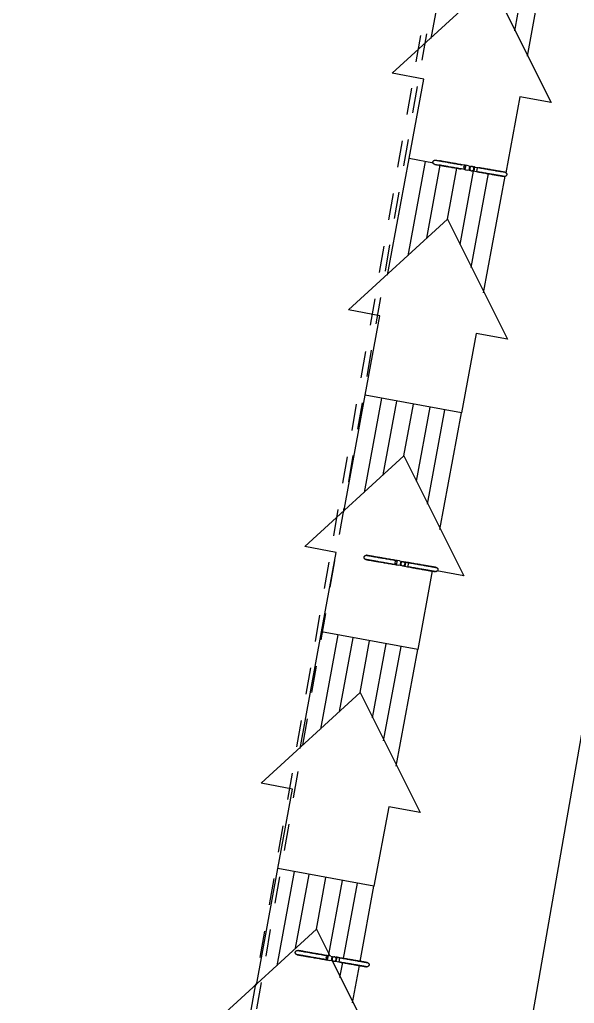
# Model space of a CAD drawing. Header units: metres. Extents: x 2 to 65, y 3 to 557.
# Drawn here: x 48.27 to 50.344, y 532.694 to 536.372 of the extents above; entities that cross this region are included whole.
import ezdxf

# ---------------------------------------------------------------- set-up
doc = ezdxf.new("R2010")
doc.units = ezdxf.units.M
doc.linetypes.add('JacobsDash', pattern=[0.0045, 0.003, -0.0015])
doc.layers.get('Defpoints').update_dxf_attribs({"color": 41})
for name, color, linetype, lineweight in [('A-ANNO-DIMS', 7, 'Continuous', 9), ('A-GENM', 7, 'Continuous', 35), ('S-BEAM', 7, 'Continuous', 50), ('S-BEAM-HDLN', 7, 'JacobsDash', 18)]:
    doc.layers.add(name, color=color, linetype=linetype, lineweight=lineweight)
doc.styles.add('Arial Narrow_5', font='ARIALN.TTF', dxfattribs={"height": 0.25})
doc.dimstyles.new('Dimension_Standard_O__mm__2', dxfattribs={"dimscale": 0.3048, "dimtxt": 0.255858, "dimasz": 0.82021, "dimexe": 0.787402, "dimexo": 0.492126, "dimgap": 0.492126, "dimtad": 1, "dimdec": 0, "dimlfac": 1000, "dimzin": 0, "dimdsep": 46, "dimtxsty": 'Arial Narrow_5', "dimsah": 1, "dimcen": 0.09, "dimaunit": 1, "dimadec": 4, "dimazin": 0, "dimtfac": 1, "dimtdec": 4, "dimtix": 1, "dimtmove": 2, "dimatfit": 3, "dimfxl": 1, "dimtvp": 1, "dimtfill": 1, "dimtolj": 1, "dimtzin": 0, "dimlwd": 18, "dimlwe": 18, "dimarcsym": 2})

# ---------------------------------------------------------------- blocks, each defined once
blk = doc.blocks.new('T2DPAA-T2D-C3S-SD-M2D-100010_250_dwg-40816791-DRG-2873251 - SERVICE SUPPORT GENERAL ARRANGEMENT PLAN')
at = {"color": 252, "lineweight": 18, "true_color": 0x888888}
for p, q in [((69.962, -621.1131), (70.4036, -621.079)), ((69.0646, -621.1824), (69.5063, -621.1483)), ((69.1536, -621.239), (69.5111, -621.2114)), ((68.1673, -621.2518), (68.6089, -621.2177)), ((67.27, -621.3211), (67.7116, -621.287)), ((68.2563, -621.3084), (68.6138, -621.2807)), ((69.2351, -621.2892), (69.5119, -621.2678)), ((66.3727, -621.3904), (66.8143, -621.3563)), ((67.359, -621.3777), (67.7165, -621.3501)), ((68.3378, -621.3585), (68.6181, -621.3368)), ((69.2448, -621.4153), (69.5223, -621.3939)), ((70.0694, -621.408), (70.4269, -621.3804)), ((66.4617, -621.447), (66.8192, -621.4194)), ((67.4404, -621.4278), (67.7208, -621.4062)), ((68.3475, -621.4847), (68.6279, -621.463)), ((69.1721, -621.4774), (69.5282, -621.4499)), ((69.9901, -621.4776), (70.4317, -621.4435)), ((66.5431, -621.4972), (66.8235, -621.4755)), ((67.4502, -621.554), (67.7306, -621.5323)), ((68.2747, -621.5467), (68.6322, -621.5191)), ((69.0928, -621.547), (69.5344, -621.5128)), ((66.6321, -621.5537), (66.5484, -621.6276)), ((68.1955, -621.6163), (68.6371, -621.5822)), ((66.5528, -621.6233), (66.8332, -621.6017)), ((67.3774, -621.616), (67.7349, -621.5884)), ((67.2982, -621.6856), (67.7398, -621.6515)), ((66.4801, -621.6854), (66.5368, -621.681)), ((66.5522, -621.6798), (66.8376, -621.6577)), ((66.5578, -621.7428), (66.8424, -621.7208)), ((66.4008, -621.755), (66.5422, -621.744))]:
    blk.add_line(p, q, dxfattribs=at)
at = {"color": 252, "lineweight": 18, "true_color": 0x888888, "flags": 128}
for points in [[(69.5135, -621.2415), (69.5063, -621.1483), (69.8078, -621.125), (69.7985, -621.0059), (70.2214, -621.2764), (70.4177, -621.2612)], [(69.3241, -621.3457), (68.9478, -621.678), (68.9386, -621.5589), (68.6372, -621.5822), (68.609, -621.2177), (68.9104, -621.1944), (68.9012, -621.0752), (69.3241, -621.3457), (69.5175, -621.3308)], [(68.0381, -621.6284), (67.7398, -621.6515), (67.7117, -621.287), (68.0131, -621.2637), (68.0039, -621.1445), (68.4267, -621.4151), (68.623, -621.3999)], [(67.5294, -621.4844), (67.1532, -621.8167), (67.1439, -621.6975), (66.8425, -621.7208), (66.8144, -621.3563), (67.1158, -621.333), (67.1066, -621.2139), (67.5294, -621.4844), (67.7257, -621.4692)], [(66.5329, -621.6413), (66.2558, -621.886), (66.2466, -621.7669), (65.9452, -621.7902), (65.917, -621.4257), (66.2185, -621.4024), (66.2092, -621.2832), (66.6321, -621.5537), (66.8284, -621.5386)], [(70.2214, -621.2764), (69.8451, -621.6087), (69.8359, -621.4895), (69.5479, -621.5118)], [(68.4267, -621.4151), (68.0505, -621.7474), (68.0426, -621.6456)]]:
    blk.add_lwpolyline(points, dxfattribs=at)
blk = doc.blocks.new('T2DPAA-T2D-PWC-SD-M2D-100001_ProposedDrainage_rvt-1-DRG-2873251 - SERVICE SUPPORT GENERAL ARRANGEMENT PLAN')
at = {"color": 252, "lineweight": 18, "true_color": 0x888888, "rotation": 75.11694444444437}
blk.add_blockref('T2DPAA-T2D-C3S-SD-M2D-100010_250_dwg-40816791-DRG-2873251 - SERVICE SUPPORT GENERAL ARRANGEMENT PLAN', (-1731.0833, 628.2185), dxfattribs=at)
blk = doc.blocks.new('11_GEN_BR08_Hanger for drainage_Support - 11_GEN_drainage support-9311406-DRG-2873251 - SERVICE SUPPORT GENERAL ARRANGEMENT PLAN')
at = {"layer": 'A-GENM', "lineweight": 9}
for p, q in [((-0.0243, 0.0079), (-0.0243, -0.0083)), ((-0.0147, 0.0079), (-0.0243, 0.0079)), ((-0.0147, 0.0079), (-0.0009, 0.0079)), ((-0.0086, -0.0074), (-0.0086, 0.0069)), ((-0.0086, 0.0069), (-0.004, 0.0069)), ((0.0009, 0.0079), (0.0194, 0.0079)), ((0.004, 0.0069), (0.0087, 0.0069)), ((0.0087, 0.0069), (0.0087, -0.0074)), ((0.0194, 0.0079), (0.0194, -0.0083)), ((-0.0243, -0.0083), (-0.0147, -0.0083)), ((0.0194, -0.0083), (-0.0147, -0.0083)), ((-0.003, -0.0074), (-0.0086, -0.0074)), ((-0.0025, -0.0074), (-0.0027, -0.0074)), ((0.0027, -0.0074), (0.0025, -0.0074)), ((0.0087, -0.0074), (0.003, -0.0074))]:
    blk.add_line(p, q, dxfattribs=at)
at = {"layer": 'A-GENM', "lineweight": 9, "flags": 128}
for points in [[(-0.1472, -0.0048), (-0.1472, -0.0044), (-0.1472, -0.0041), (-0.1472, -0.0038), (-0.1471, -0.0035), (-0.1471, -0.0032), (-0.147, -0.0028), (-0.1469, -0.0025), (-0.1469, -0.0022), (-0.1468, -0.0019), (-0.1467, -0.0016), (-0.1465, -0.0013), (-0.1464, -0.001), (-0.1463, -0.0007), (-0.1461, -0.0005), (-0.1459, -0.0002), (-0.1458, 0.0001), (-0.1456, 0.0003), (-0.1454, 0.0006), (-0.1452, 0.0008), (-0.1449, 0.0011), (-0.1447, 0.0013), (-0.1445, 0.0015), (-0.1442, 0.0017), (-0.144, 0.0019), (-0.1437, 0.0021), (-0.1435, 0.0023), (-0.1432, 0.0024), (-0.1429, 0.0026), (-0.1426, 0.0027), (-0.1423, 0.0029), (-0.142, 0.003), (-0.1417, 0.0031), (-0.1414, 0.0032), (-0.1411, 0.0033), (-0.1408, 0.0033), (-0.1405, 0.0034), (-0.1402, 0.0034), (-0.1399, 0.0035), (-0.1395, 0.0035), (-0.1394, 0.0035)], [(-0.1394, 0.0035), (-0.1393, 0.0035), (-0.139, 0.0035), (-0.1385, 0.0035), (-0.1378, 0.0036), (-0.1368, 0.0036), (-0.1357, 0.0036), (-0.1343, 0.0037), (-0.1328, 0.0037), (-0.131, 0.0038), (-0.129, 0.0038), (-0.1269, 0.0039), (-0.1246, 0.004), (-0.122, 0.0041), (-0.1193, 0.0041), (-0.1164, 0.0042), (-0.1134, 0.0043), (-0.1101, 0.0044), (-0.1067, 0.0046), (-0.1032, 0.0047), (-0.0995, 0.0048), (-0.0956, 0.0049), (-0.0916, 0.005), (-0.0875, 0.0052), (-0.0832, 0.0053), (-0.0789, 0.0055), (-0.0744, 0.0056), (-0.0698, 0.0057), (-0.0651, 0.0059), (-0.0603, 0.0061), (-0.0554, 0.0062), (-0.0504, 0.0064), (-0.0454, 0.0065), (-0.0403, 0.0067), (-0.0352, 0.0069), (-0.03, 0.007), (-0.0248, 0.0072)], [(-0.024, 0.0072), (-0.0279, 0.0071), (-0.033, 0.0069), (-0.0382, 0.0068), (-0.0433, 0.0066), (-0.0483, 0.0064), (-0.0533, 0.0063), (-0.0582, 0.0061), (-0.0631, 0.006), (-0.0678, 0.0058), (-0.0724, 0.0057), (-0.077, 0.0055), (-0.0814, 0.0054), (-0.0857, 0.0052), (-0.0899, 0.0051), (-0.094, 0.005), (-0.0979, 0.0048), (-0.1016, 0.0047), (-0.1053, 0.0046), (-0.1087, 0.0045), (-0.112, 0.0044), (-0.1152, 0.0043), (-0.1181, 0.0042), (-0.1209, 0.0041), (-0.1235, 0.004), (-0.1259, 0.0039), (-0.1282, 0.0039), (-0.1302, 0.0038), (-0.132, 0.0037), (-0.1337, 0.0037), (-0.1351, 0.0036), (-0.1364, 0.0036), (-0.1374, 0.0036), (-0.1382, 0.0035), (-0.1388, 0.0035), (-0.1392, 0.0035), (-0.1394, 0.0035), (-0.1394, 0.0035)], [(0.1242, 0.012), (0.1241, 0.012), (0.1238, 0.012), (0.1232, 0.012), (0.1225, 0.012), (0.1216, 0.0119), (0.1204, 0.0119), (0.119, 0.0118), (0.1175, 0.0118), (0.1157, 0.0117), (0.1138, 0.0117), (0.1116, 0.0116), (0.1093, 0.0115), (0.1068, 0.0115), (0.104, 0.0114), (0.1012, 0.0113), (0.0981, 0.0112), (0.0949, 0.0111), (0.0915, 0.011), (0.0879, 0.0108), (0.0842, 0.0107), (0.0803, 0.0106), (0.0763, 0.0105), (0.0722, 0.0103), (0.068, 0.0102), (0.0636, 0.0101), (0.0591, 0.0099), (0.0545, 0.0098), (0.0498, 0.0096), (0.045, 0.0095), (0.0401, 0.0093), (0.0352, 0.0091), (0.0302, 0.009), (0.0251, 0.0088), (0.0199, 0.0086), (0.0148, 0.0085), (0.0096, 0.0083), (0.0077, 0.0083)], [(0.0077, 0.0083), (0.0126, 0.0084), (0.0178, 0.0086), (0.0229, 0.0087), (0.028, 0.0089), (0.0331, 0.0091), (0.0381, 0.0092), (0.043, 0.0094), (0.0478, 0.0095), (0.0525, 0.0097), (0.0572, 0.0099), (0.0617, 0.01), (0.0661, 0.0101), (0.0704, 0.0103), (0.0746, 0.0104), (0.0787, 0.0105), (0.0826, 0.0107), (0.0864, 0.0108), (0.09, 0.0109), (0.0935, 0.011), (0.0968, 0.0111), (0.0999, 0.0112), (0.1029, 0.0113), (0.1056, 0.0114), (0.1082, 0.0115), (0.1107, 0.0116), (0.1129, 0.0117), (0.1149, 0.0117), (0.1168, 0.0118), (0.1184, 0.0118), (0.1199, 0.0119), (0.1211, 0.0119), (0.1221, 0.0119), (0.1229, 0.012), (0.1236, 0.012), (0.124, 0.012), (0.1242, 0.012), (0.1242, 0.012)], [(0.1242, 0.012), (0.1245, 0.012), (0.1248, 0.012), (0.1251, 0.012), (0.1255, 0.012), (0.1258, 0.0119), (0.1261, 0.0118), (0.1264, 0.0118), (0.1267, 0.0117), (0.127, 0.0116), (0.1273, 0.0115), (0.1276, 0.0114), (0.1279, 0.0112), (0.1282, 0.0111), (0.1285, 0.0109), (0.1287, 0.0108), (0.129, 0.0106), (0.1293, 0.0104), (0.1295, 0.0102), (0.1298, 0.01), (0.13, 0.0098), (0.1302, 0.0095), (0.1304, 0.0093), (0.1306, 0.0091), (0.1308, 0.0088), (0.131, 0.0086), (0.1312, 0.0083), (0.1314, 0.008), (0.1315, 0.0077), (0.1317, 0.0074), (0.1318, 0.0072), (0.1319, 0.0069), (0.132, 0.0066), (0.1321, 0.0063), (0.1322, 0.0059), (0.1323, 0.0056), (0.1323, 0.0053), (0.1324, 0.005), (0.1324, 0.0047), (0.1324, 0.0044), (0.1324, 0.0043)], [(0.1324, 0.0043), (0.1324, 0.004), (0.1324, 0.0036), (0.1324, 0.0033), (0.1324, 0.003), (0.1323, 0.0027), (0.1323, 0.0024), (0.1322, 0.0021), (0.1321, 0.0017), (0.132, 0.0014), (0.1319, 0.0011), (0.1318, 0.0008), (0.1316, 0.0006), (0.1315, 0.0003), (0.1313, 0), (0.1312, -0.0003), (0.131, -0.0005), (0.1308, -0.0008), (0.1306, -0.0011), (0.1304, -0.0013), (0.1302, -0.0015), (0.13, -0.0018), (0.1297, -0.002), (0.1295, -0.0022), (0.1292, -0.0024), (0.129, -0.0026), (0.1287, -0.0027), (0.1284, -0.0029), (0.1282, -0.0031), (0.1279, -0.0032), (0.1276, -0.0033), (0.1273, -0.0035), (0.127, -0.0036), (0.1267, -0.0037), (0.1264, -0.0037), (0.126, -0.0038), (0.1257, -0.0039), (0.1254, -0.0039), (0.1251, -0.004), (0.1248, -0.004), (0.1247, -0.004)], [(-0.1389, -0.0125), (-0.1393, -0.0125), (-0.1396, -0.0125), (-0.1399, -0.0125), (-0.1402, -0.0124), (-0.1405, -0.0124), (-0.1408, -0.0123), (-0.1412, -0.0123), (-0.1415, -0.0122), (-0.1418, -0.0121), (-0.1421, -0.012), (-0.1424, -0.0118), (-0.1427, -0.0117), (-0.1429, -0.0116), (-0.1432, -0.0114), (-0.1435, -0.0112), (-0.1438, -0.0111), (-0.144, -0.0109), (-0.1443, -0.0107), (-0.1445, -0.0105), (-0.1447, -0.0103), (-0.145, -0.01), (-0.1452, -0.0098), (-0.1454, -0.0095), (-0.1456, -0.0093), (-0.1458, -0.009), (-0.146, -0.0088), (-0.1461, -0.0085), (-0.1463, -0.0082), (-0.1464, -0.0079), (-0.1466, -0.0076), (-0.1467, -0.0073), (-0.1468, -0.007), (-0.1469, -0.0067), (-0.147, -0.0064), (-0.147, -0.0061), (-0.1471, -0.0058), (-0.1471, -0.0055), (-0.1472, -0.0052), (-0.1472, -0.0048), (-0.1472, -0.0048)], [(-0.1389, -0.0125), (-0.1388, -0.0125), (-0.1385, -0.0125), (-0.138, -0.0125), (-0.1372, -0.0124), (-0.1363, -0.0124), (-0.1352, -0.0124), (-0.1338, -0.0123), (-0.1322, -0.0123), (-0.1305, -0.0122), (-0.1285, -0.0122), (-0.1264, -0.0121), (-0.124, -0.012), (-0.1215, -0.0119), (-0.1188, -0.0118), (-0.1159, -0.0117), (-0.1128, -0.0116), (-0.1096, -0.0115), (-0.1062, -0.0114), (-0.1027, -0.0113), (-0.099, -0.0112), (-0.0951, -0.0111), (-0.0911, -0.0109), (-0.087, -0.0108), (-0.0827, -0.0107), (-0.0783, -0.0105), (-0.0738, -0.0104), (-0.0692, -0.0102), (-0.0645, -0.0101), (-0.0598, -0.0099), (-0.0549, -0.0098), (-0.0499, -0.0096), (-0.0449, -0.0095), (-0.0398, -0.0093), (-0.0347, -0.0091), (-0.0295, -0.009), (-0.0243, -0.0088), (-0.0225, -0.0087)], [(-0.0225, -0.0087), (-0.0273, -0.0089), (-0.0325, -0.0091), (-0.0377, -0.0092), (-0.0428, -0.0094), (-0.0478, -0.0095), (-0.0528, -0.0097), (-0.0577, -0.0099), (-0.0625, -0.01), (-0.0673, -0.0102), (-0.0719, -0.0103), (-0.0765, -0.0105), (-0.0809, -0.0106), (-0.0852, -0.0108), (-0.0894, -0.0109), (-0.0934, -0.011), (-0.0974, -0.0111), (-0.1011, -0.0113), (-0.1047, -0.0114), (-0.1082, -0.0115), (-0.1115, -0.0116), (-0.1146, -0.0117), (-0.1176, -0.0118), (-0.1204, -0.0119), (-0.123, -0.012), (-0.1254, -0.0121), (-0.1276, -0.0121), (-0.1297, -0.0122), (-0.1315, -0.0123), (-0.1332, -0.0123), (-0.1346, -0.0124), (-0.1358, -0.0124), (-0.1369, -0.0124), (-0.1377, -0.0125), (-0.1383, -0.0125), (-0.1387, -0.0125), (-0.1389, -0.0125), (-0.1389, -0.0125)], [(0.0194, -0.0074), (0.0234, -0.0072), (0.0285, -0.0071), (0.0336, -0.0069), (0.0386, -0.0068), (0.0435, -0.0066), (0.0483, -0.0064), (0.053, -0.0063), (0.0577, -0.0061), (0.0622, -0.006), (0.0667, -0.0059), (0.071, -0.0057), (0.0751, -0.0056), (0.0792, -0.0054), (0.0831, -0.0053), (0.0869, -0.0052), (0.0905, -0.0051), (0.094, -0.005), (0.0973, -0.0049), (0.1004, -0.0048), (0.1034, -0.0047), (0.1062, -0.0046), (0.1088, -0.0045), (0.1112, -0.0044), (0.1134, -0.0043), (0.1154, -0.0043), (0.1173, -0.0042), (0.1189, -0.0042), (0.1204, -0.0041), (0.1216, -0.0041), (0.1226, -0.004), (0.1235, -0.004), (0.1241, -0.004), (0.1245, -0.004), (0.1247, -0.004), (0.1247, -0.004)], [(0.1247, -0.004), (0.1246, -0.004), (0.1243, -0.004), (0.1237, -0.004), (0.123, -0.004), (0.1221, -0.0041), (0.1209, -0.0041), (0.1196, -0.0041), (0.118, -0.0042), (0.1162, -0.0042), (0.1143, -0.0043), (0.1121, -0.0044), (0.1098, -0.0045), (0.1073, -0.0045), (0.1046, -0.0046), (0.1017, -0.0047), (0.0986, -0.0048), (0.0954, -0.0049), (0.092, -0.005), (0.0884, -0.0051), (0.0847, -0.0053), (0.0809, -0.0054), (0.0769, -0.0055), (0.0727, -0.0057), (0.0685, -0.0058), (0.0641, -0.0059), (0.0596, -0.0061), (0.055, -0.0062), (0.0503, -0.0064), (0.0455, -0.0065), (0.0406, -0.0067), (0.0357, -0.0069), (0.0307, -0.007), (0.0256, -0.0072), (0.0205, -0.0073)]]:
    blk.add_lwpolyline(points, dxfattribs=at)
at = {"layer": 'A-GENM', "lineweight": 9}
for centre, start, end in [((-0.0224, -0.0007), 106.8501, 181.8501), ((-0.0224, -0.0007), 141.9806, 143.1352), ((0, 0), 90, 270), ((0, 0), 270, 90), ((0.0076, 0.0002), 76.8501, 103.2861), ((-0.0224, -0.0007), 181.8501, 286.8501), ((-0.0224, -0.0007), 203.0152, 205.765), ((-0.0224, -0.0007), 215.6793, 216.1847), ((0.0076, 0.0002), 241.8501, 252.7952)]:
    blk.add_arc(centre, 0.008, start, end, dxfattribs=at)
for points, knots in [([(-0.0304, -0.0003), (-0.0303, 0.0001), (-0.0303, 0.0006), (-0.0301, 0.0012), (-0.03, 0.0016), (-0.03, 0.0016)], [-0.97582168, -0.97582168, -0.97582168, -0.97582168, -0.94444444, -0.91666667, -0.9103535, -0.9103535, -0.9103535, -0.9103535]), ([(-0.0273, 0.0056), (-0.0271, 0.0057), (-0.0268, 0.0059), (-0.0266, 0.0061), (-0.0265, 0.0061)], [-0.72222222, -0.72222222, -0.72222222, -0.72222222, -0.69444444, -0.68448556, -0.68448556, -0.68448556, -0.68448556]), ([(-0.0285, -0.0058), (-0.0286, -0.0057), (-0.0288, -0.0055), (-0.0289, -0.0053), (-0.029, -0.0053)], [-0.18728717, -0.18728717, -0.18728717, -0.18728717, -0.16666667, -0.16024192, -0.16024192, -0.16024192, -0.16024192]), ([(-0.0261, -0.0078), (-0.0261, -0.0078), (-0.0264, -0.0076), (-0.0266, -0.0075), (-0.0268, -0.0074)], [-0.31551816, -0.31551816, -0.31551816, -0.31551816, -0.30555556, -0.27777778, -0.27777778, -0.27777778, -0.27777778]), ([(-0.0243, -0.0085), (-0.0244, -0.0085), (-0.0245, -0.0084), (-0.0246, -0.0084), (-0.0246, -0.0084)], [-0.39530861, -0.39530861, -0.39530861, -0.39530861, -0.38888889, -0.38232105, -0.38232105, -0.38232105, -0.38232105])]:
    blk.add_open_spline(points, degree=3, knots=knots, dxfattribs=at)
for points in [[(-0.0251, 0.0068), (-0.0251, 0.0068), (-0.025, 0.0068), (-0.025, 0.0068)], [(0.0061, 0.0081), (0.0062, 0.0081), (0.0063, 0.0081), (0.0064, 0.0081)], [(-0.0208, -0.0086), (-0.0209, -0.0086), (-0.021, -0.0086), (-0.0211, -0.0086)]]:
    blk.add_open_spline(points, degree=3, dxfattribs=at)
blk = doc.blocks.new('11_GEN_BR08_Hanger for drainage_Support - 11_GEN_drainage support-9311425-DRG-2873251 - SERVICE SUPPORT GENERAL ARRANGEMENT PLAN')
at = {"layer": 'A-GENM', "lineweight": 9}
for p, q in [((-0.0243, 0.0079), (-0.0243, -0.0083)), ((-0.0147, 0.0079), (-0.0243, 0.0079)), ((-0.0147, 0.0079), (-0.0009, 0.0079)), ((-0.0086, -0.0074), (-0.0086, 0.0069)), ((-0.0086, 0.0069), (-0.004, 0.0069)), ((0.0009, 0.0079), (0.0194, 0.0079)), ((0.004, 0.0069), (0.0087, 0.0069)), ((0.0087, 0.0069), (0.0087, -0.0074)), ((0.0194, 0.0079), (0.0194, -0.0083)), ((-0.0243, -0.0083), (-0.0147, -0.0083)), ((0.0194, -0.0083), (-0.0147, -0.0083)), ((-0.003, -0.0074), (-0.0086, -0.0074)), ((-0.0025, -0.0074), (-0.0027, -0.0074)), ((0.0027, -0.0074), (0.0025, -0.0074)), ((0.0087, -0.0074), (0.003, -0.0074))]:
    blk.add_line(p, q, dxfattribs=at)
at = {"layer": 'A-GENM', "lineweight": 9, "flags": 128}
for points in [[(-0.1472, -0.0048), (-0.1472, -0.0044), (-0.1472, -0.0041), (-0.1472, -0.0038), (-0.1471, -0.0035), (-0.1471, -0.0032), (-0.147, -0.0028), (-0.1469, -0.0025), (-0.1469, -0.0022), (-0.1468, -0.0019), (-0.1467, -0.0016), (-0.1465, -0.0013), (-0.1464, -0.001), (-0.1463, -0.0007), (-0.1461, -0.0005), (-0.1459, -0.0002), (-0.1458, 0.0001), (-0.1456, 0.0003), (-0.1454, 0.0006), (-0.1452, 0.0008), (-0.1449, 0.0011), (-0.1447, 0.0013), (-0.1445, 0.0015), (-0.1442, 0.0017), (-0.144, 0.0019), (-0.1437, 0.0021), (-0.1435, 0.0023), (-0.1432, 0.0024), (-0.1429, 0.0026), (-0.1426, 0.0027), (-0.1423, 0.0029), (-0.142, 0.003), (-0.1417, 0.0031), (-0.1414, 0.0032), (-0.1411, 0.0033), (-0.1408, 0.0033), (-0.1405, 0.0034), (-0.1402, 0.0034), (-0.1399, 0.0035), (-0.1395, 0.0035), (-0.1394, 0.0035)], [(-0.1394, 0.0035), (-0.1393, 0.0035), (-0.139, 0.0035), (-0.1385, 0.0035), (-0.1378, 0.0036), (-0.1368, 0.0036), (-0.1357, 0.0036), (-0.1343, 0.0037), (-0.1328, 0.0037), (-0.131, 0.0038), (-0.129, 0.0038), (-0.1269, 0.0039), (-0.1246, 0.004), (-0.122, 0.0041), (-0.1193, 0.0041), (-0.1164, 0.0042), (-0.1134, 0.0043), (-0.1101, 0.0044), (-0.1067, 0.0046), (-0.1032, 0.0047), (-0.0995, 0.0048), (-0.0956, 0.0049), (-0.0916, 0.005), (-0.0875, 0.0052), (-0.0832, 0.0053), (-0.0789, 0.0055), (-0.0744, 0.0056), (-0.0698, 0.0057), (-0.0651, 0.0059), (-0.0603, 0.0061), (-0.0554, 0.0062), (-0.0504, 0.0064), (-0.0454, 0.0065), (-0.0403, 0.0067), (-0.0352, 0.0069), (-0.03, 0.007), (-0.0248, 0.0072)], [(-0.024, 0.0072), (-0.0279, 0.0071), (-0.033, 0.0069), (-0.0382, 0.0068), (-0.0433, 0.0066), (-0.0483, 0.0064), (-0.0533, 0.0063), (-0.0582, 0.0061), (-0.0631, 0.006), (-0.0678, 0.0058), (-0.0724, 0.0057), (-0.077, 0.0055), (-0.0814, 0.0054), (-0.0857, 0.0052), (-0.0899, 0.0051), (-0.094, 0.005), (-0.0979, 0.0048), (-0.1016, 0.0047), (-0.1053, 0.0046), (-0.1087, 0.0045), (-0.112, 0.0044), (-0.1152, 0.0043), (-0.1181, 0.0042), (-0.1209, 0.0041), (-0.1235, 0.004), (-0.1259, 0.0039), (-0.1282, 0.0039), (-0.1302, 0.0038), (-0.132, 0.0037), (-0.1337, 0.0037), (-0.1351, 0.0036), (-0.1364, 0.0036), (-0.1374, 0.0036), (-0.1382, 0.0035), (-0.1388, 0.0035), (-0.1392, 0.0035), (-0.1394, 0.0035), (-0.1394, 0.0035)], [(0.1242, 0.012), (0.1241, 0.012), (0.1238, 0.012), (0.1232, 0.012), (0.1225, 0.012), (0.1216, 0.0119), (0.1204, 0.0119), (0.119, 0.0118), (0.1175, 0.0118), (0.1157, 0.0117), (0.1138, 0.0117), (0.1116, 0.0116), (0.1093, 0.0115), (0.1068, 0.0115), (0.104, 0.0114), (0.1012, 0.0113), (0.0981, 0.0112), (0.0949, 0.0111), (0.0915, 0.011), (0.0879, 0.0108), (0.0842, 0.0107), (0.0803, 0.0106), (0.0763, 0.0105), (0.0722, 0.0103), (0.068, 0.0102), (0.0636, 0.0101), (0.0591, 0.0099), (0.0545, 0.0098), (0.0498, 0.0096), (0.045, 0.0095), (0.0401, 0.0093), (0.0352, 0.0091), (0.0302, 0.009), (0.0251, 0.0088), (0.0199, 0.0086), (0.0148, 0.0085), (0.0096, 0.0083), (0.0077, 0.0083)], [(0.0077, 0.0083), (0.0126, 0.0084), (0.0178, 0.0086), (0.0229, 0.0087), (0.028, 0.0089), (0.0331, 0.0091), (0.0381, 0.0092), (0.043, 0.0094), (0.0478, 0.0095), (0.0525, 0.0097), (0.0572, 0.0099), (0.0617, 0.01), (0.0661, 0.0101), (0.0704, 0.0103), (0.0746, 0.0104), (0.0787, 0.0105), (0.0826, 0.0107), (0.0864, 0.0108), (0.09, 0.0109), (0.0935, 0.011), (0.0968, 0.0111), (0.0999, 0.0112), (0.1029, 0.0113), (0.1056, 0.0114), (0.1082, 0.0115), (0.1107, 0.0116), (0.1129, 0.0117), (0.1149, 0.0117), (0.1168, 0.0118), (0.1184, 0.0118), (0.1199, 0.0119), (0.1211, 0.0119), (0.1221, 0.0119), (0.1229, 0.012), (0.1236, 0.012), (0.124, 0.012), (0.1242, 0.012), (0.1242, 0.012)], [(0.1242, 0.012), (0.1245, 0.012), (0.1248, 0.012), (0.1251, 0.012), (0.1255, 0.012), (0.1258, 0.0119), (0.1261, 0.0118), (0.1264, 0.0118), (0.1267, 0.0117), (0.127, 0.0116), (0.1273, 0.0115), (0.1276, 0.0114), (0.1279, 0.0112), (0.1282, 0.0111), (0.1285, 0.0109), (0.1287, 0.0108), (0.129, 0.0106), (0.1293, 0.0104), (0.1295, 0.0102), (0.1298, 0.01), (0.13, 0.0098), (0.1302, 0.0095), (0.1304, 0.0093), (0.1306, 0.0091), (0.1308, 0.0088), (0.131, 0.0086), (0.1312, 0.0083), (0.1314, 0.008), (0.1315, 0.0077), (0.1317, 0.0074), (0.1318, 0.0072), (0.1319, 0.0069), (0.132, 0.0066), (0.1321, 0.0063), (0.1322, 0.0059), (0.1323, 0.0056), (0.1323, 0.0053), (0.1324, 0.005), (0.1324, 0.0047), (0.1324, 0.0044), (0.1324, 0.0043)], [(0.1324, 0.0043), (0.1324, 0.004), (0.1324, 0.0036), (0.1324, 0.0033), (0.1324, 0.003), (0.1323, 0.0027), (0.1323, 0.0024), (0.1322, 0.0021), (0.1321, 0.0017), (0.132, 0.0014), (0.1319, 0.0011), (0.1318, 0.0008), (0.1316, 0.0006), (0.1315, 0.0003), (0.1313, 0), (0.1312, -0.0003), (0.131, -0.0005), (0.1308, -0.0008), (0.1306, -0.0011), (0.1304, -0.0013), (0.1302, -0.0015), (0.13, -0.0018), (0.1297, -0.002), (0.1295, -0.0022), (0.1292, -0.0024), (0.129, -0.0026), (0.1287, -0.0027), (0.1284, -0.0029), (0.1282, -0.0031), (0.1279, -0.0032), (0.1276, -0.0033), (0.1273, -0.0035), (0.127, -0.0036), (0.1267, -0.0037), (0.1264, -0.0037), (0.126, -0.0038), (0.1257, -0.0039), (0.1254, -0.0039), (0.1251, -0.004), (0.1248, -0.004), (0.1247, -0.004)], [(-0.1389, -0.0125), (-0.1393, -0.0125), (-0.1396, -0.0125), (-0.1399, -0.0125), (-0.1402, -0.0124), (-0.1405, -0.0124), (-0.1408, -0.0123), (-0.1412, -0.0123), (-0.1415, -0.0122), (-0.1418, -0.0121), (-0.1421, -0.012), (-0.1424, -0.0118), (-0.1427, -0.0117), (-0.1429, -0.0116), (-0.1432, -0.0114), (-0.1435, -0.0112), (-0.1438, -0.0111), (-0.144, -0.0109), (-0.1443, -0.0107), (-0.1445, -0.0105), (-0.1447, -0.0103), (-0.145, -0.01), (-0.1452, -0.0098), (-0.1454, -0.0095), (-0.1456, -0.0093), (-0.1458, -0.009), (-0.146, -0.0088), (-0.1461, -0.0085), (-0.1463, -0.0082), (-0.1464, -0.0079), (-0.1466, -0.0076), (-0.1467, -0.0073), (-0.1468, -0.007), (-0.1469, -0.0067), (-0.147, -0.0064), (-0.147, -0.0061), (-0.1471, -0.0058), (-0.1471, -0.0055), (-0.1472, -0.0052), (-0.1472, -0.0048), (-0.1472, -0.0048)], [(-0.1389, -0.0125), (-0.1388, -0.0125), (-0.1385, -0.0125), (-0.138, -0.0125), (-0.1372, -0.0124), (-0.1363, -0.0124), (-0.1352, -0.0124), (-0.1338, -0.0123), (-0.1322, -0.0123), (-0.1305, -0.0122), (-0.1285, -0.0122), (-0.1264, -0.0121), (-0.124, -0.012), (-0.1215, -0.0119), (-0.1188, -0.0118), (-0.1159, -0.0117), (-0.1128, -0.0116), (-0.1096, -0.0115), (-0.1062, -0.0114), (-0.1027, -0.0113), (-0.099, -0.0112), (-0.0951, -0.0111), (-0.0911, -0.0109), (-0.087, -0.0108), (-0.0827, -0.0107), (-0.0783, -0.0105), (-0.0738, -0.0104), (-0.0692, -0.0102), (-0.0645, -0.0101), (-0.0598, -0.0099), (-0.0549, -0.0098), (-0.0499, -0.0096), (-0.0449, -0.0095), (-0.0398, -0.0093), (-0.0347, -0.0091), (-0.0295, -0.009), (-0.0243, -0.0088), (-0.0225, -0.0087)], [(-0.0225, -0.0087), (-0.0273, -0.0089), (-0.0325, -0.0091), (-0.0377, -0.0092), (-0.0428, -0.0094), (-0.0478, -0.0095), (-0.0528, -0.0097), (-0.0577, -0.0099), (-0.0625, -0.01), (-0.0673, -0.0102), (-0.0719, -0.0103), (-0.0765, -0.0105), (-0.0809, -0.0106), (-0.0852, -0.0108), (-0.0894, -0.0109), (-0.0934, -0.011), (-0.0974, -0.0111), (-0.1011, -0.0113), (-0.1047, -0.0114), (-0.1082, -0.0115), (-0.1115, -0.0116), (-0.1146, -0.0117), (-0.1176, -0.0118), (-0.1204, -0.0119), (-0.123, -0.012), (-0.1254, -0.0121), (-0.1276, -0.0121), (-0.1297, -0.0122), (-0.1315, -0.0123), (-0.1332, -0.0123), (-0.1346, -0.0124), (-0.1358, -0.0124), (-0.1369, -0.0124), (-0.1377, -0.0125), (-0.1383, -0.0125), (-0.1387, -0.0125), (-0.1389, -0.0125), (-0.1389, -0.0125)], [(0.0194, -0.0074), (0.0234, -0.0072), (0.0285, -0.0071), (0.0336, -0.0069), (0.0386, -0.0068), (0.0435, -0.0066), (0.0483, -0.0064), (0.053, -0.0063), (0.0577, -0.0061), (0.0622, -0.006), (0.0667, -0.0059), (0.071, -0.0057), (0.0751, -0.0056), (0.0792, -0.0054), (0.0831, -0.0053), (0.0869, -0.0052), (0.0905, -0.0051), (0.094, -0.005), (0.0973, -0.0049), (0.1004, -0.0048), (0.1034, -0.0047), (0.1062, -0.0046), (0.1088, -0.0045), (0.1112, -0.0044), (0.1134, -0.0043), (0.1154, -0.0043), (0.1173, -0.0042), (0.1189, -0.0042), (0.1204, -0.0041), (0.1216, -0.0041), (0.1226, -0.004), (0.1235, -0.004), (0.1241, -0.004), (0.1245, -0.004), (0.1247, -0.004), (0.1247, -0.004)], [(0.1247, -0.004), (0.1246, -0.004), (0.1243, -0.004), (0.1237, -0.004), (0.123, -0.004), (0.1221, -0.0041), (0.1209, -0.0041), (0.1196, -0.0041), (0.118, -0.0042), (0.1162, -0.0042), (0.1143, -0.0043), (0.1121, -0.0044), (0.1098, -0.0045), (0.1073, -0.0045), (0.1046, -0.0046), (0.1017, -0.0047), (0.0986, -0.0048), (0.0954, -0.0049), (0.092, -0.005), (0.0884, -0.0051), (0.0847, -0.0053), (0.0809, -0.0054), (0.0769, -0.0055), (0.0727, -0.0057), (0.0685, -0.0058), (0.0641, -0.0059), (0.0596, -0.0061), (0.055, -0.0062), (0.0503, -0.0064), (0.0455, -0.0065), (0.0406, -0.0067), (0.0357, -0.0069), (0.0307, -0.007), (0.0256, -0.0072), (0.0205, -0.0073)]]:
    blk.add_lwpolyline(points, dxfattribs=at)
at = {"layer": 'A-GENM', "lineweight": 9}
for centre, start, end in [((-0.0224, -0.0007), 106.8501, 181.8501), ((-0.0224, -0.0007), 141.9806, 143.1352), ((0, 0), 90, 270), ((0, 0), 270, 90), ((0.0076, 0.0002), 76.8501, 103.2861), ((-0.0224, -0.0007), 181.8501, 286.8501), ((-0.0224, -0.0007), 203.0152, 205.765), ((-0.0224, -0.0007), 215.6793, 216.1847), ((0.0076, 0.0002), 241.8501, 252.7952)]:
    blk.add_arc(centre, 0.008, start, end, dxfattribs=at)
for points, knots in [([(-0.0304, -0.0003), (-0.0303, 0.0001), (-0.0303, 0.0006), (-0.0301, 0.0012), (-0.03, 0.0016), (-0.03, 0.0016)], [-0.97582168, -0.97582168, -0.97582168, -0.97582168, -0.94444444, -0.91666667, -0.9103535, -0.9103535, -0.9103535, -0.9103535]), ([(-0.0273, 0.0056), (-0.0271, 0.0057), (-0.0268, 0.0059), (-0.0266, 0.0061), (-0.0265, 0.0061)], [-0.72222222, -0.72222222, -0.72222222, -0.72222222, -0.69444444, -0.68448556, -0.68448556, -0.68448556, -0.68448556]), ([(-0.0285, -0.0058), (-0.0286, -0.0057), (-0.0288, -0.0055), (-0.0289, -0.0053), (-0.029, -0.0053)], [-0.18728717, -0.18728717, -0.18728717, -0.18728717, -0.16666667, -0.16024192, -0.16024192, -0.16024192, -0.16024192]), ([(-0.0261, -0.0078), (-0.0261, -0.0078), (-0.0264, -0.0076), (-0.0266, -0.0075), (-0.0268, -0.0074)], [-0.31551816, -0.31551816, -0.31551816, -0.31551816, -0.30555556, -0.27777778, -0.27777778, -0.27777778, -0.27777778]), ([(-0.0243, -0.0085), (-0.0244, -0.0085), (-0.0245, -0.0084), (-0.0246, -0.0084), (-0.0246, -0.0084)], [-0.39530861, -0.39530861, -0.39530861, -0.39530861, -0.38888889, -0.38232105, -0.38232105, -0.38232105, -0.38232105])]:
    blk.add_open_spline(points, degree=3, knots=knots, dxfattribs=at)
for points in [[(-0.0251, 0.0068), (-0.0251, 0.0068), (-0.025, 0.0068), (-0.025, 0.0068)], [(0.0061, 0.0081), (0.0062, 0.0081), (0.0063, 0.0081), (0.0064, 0.0081)], [(-0.0208, -0.0086), (-0.0209, -0.0086), (-0.021, -0.0086), (-0.0211, -0.0086)]]:
    blk.add_open_spline(points, degree=3, dxfattribs=at)
blk = doc.blocks.new('11_GEN_BR08_Hanger for drainage_Support - 11_GEN_drainage support-9337443-DRG-2873251 - SERVICE SUPPORT GENERAL ARRANGEMENT PLAN')
at = {"layer": 'A-GENM', "linetype": 'JacobsDash', "lineweight": 9}
for p, q in [((-0.0243, 0.0079), (-0.0243, -0.0083)), ((-0.0147, 0.0079), (-0.0243, 0.0079)), ((-0.0147, 0.0079), (-0.0009, 0.0079)), ((-0.0086, -0.0074), (-0.0086, 0.0069)), ((-0.0086, 0.0069), (-0.0048, 0.0069)), ((0.0009, 0.0079), (0.0194, 0.0079)), ((0.004, 0.0069), (0.0087, 0.0069)), ((0.0087, 0.0069), (0.0087, -0.0074)), ((0.0194, 0.0079), (0.0194, -0.0083)), ((-0.0278, -0.0066), (-0.0273, -0.0066)), ((-0.0243, -0.0083), (-0.0147, -0.0083)), ((0.0194, -0.0083), (-0.0147, -0.0083)), ((-0.003, -0.0074), (-0.0086, -0.0074)), ((-0.0025, -0.0074), (-0.0027, -0.0074)), ((0.0027, -0.0074), (0.0025, -0.0074)), ((0.0087, -0.0074), (0.003, -0.0074))]:
    blk.add_line(p, q, dxfattribs=at)
at = {"layer": 'A-GENM', "linetype": 'JacobsDash', "lineweight": 9, "flags": 128}
for points in [[(-0.1472, -0.0048), (-0.1472, -0.0044), (-0.1472, -0.0041), (-0.1472, -0.0038), (-0.1471, -0.0035), (-0.1471, -0.0032), (-0.147, -0.0028), (-0.1469, -0.0025), (-0.1469, -0.0022), (-0.1468, -0.0019), (-0.1467, -0.0016), (-0.1465, -0.0013), (-0.1464, -0.001), (-0.1463, -0.0007), (-0.1461, -0.0005), (-0.1459, -0.0002), (-0.1458, 0.0001), (-0.1456, 0.0003), (-0.1454, 0.0006), (-0.1452, 0.0008), (-0.1449, 0.0011), (-0.1447, 0.0013), (-0.1445, 0.0015), (-0.1442, 0.0017), (-0.144, 0.0019), (-0.1437, 0.0021), (-0.1435, 0.0023), (-0.1432, 0.0024), (-0.1429, 0.0026), (-0.1426, 0.0027), (-0.1423, 0.0029), (-0.142, 0.003), (-0.1417, 0.0031), (-0.1414, 0.0032), (-0.1411, 0.0033), (-0.1408, 0.0033), (-0.1405, 0.0034), (-0.1402, 0.0034), (-0.1399, 0.0035), (-0.1395, 0.0035), (-0.1394, 0.0035)], [(-0.1394, 0.0035), (-0.1393, 0.0035), (-0.139, 0.0035), (-0.1385, 0.0035), (-0.1378, 0.0036), (-0.1368, 0.0036), (-0.1357, 0.0036), (-0.1343, 0.0037), (-0.1328, 0.0037), (-0.131, 0.0038), (-0.129, 0.0038), (-0.1269, 0.0039), (-0.1246, 0.004), (-0.122, 0.0041), (-0.1193, 0.0041), (-0.1164, 0.0042), (-0.1134, 0.0043), (-0.1101, 0.0044), (-0.1067, 0.0046), (-0.1032, 0.0047), (-0.0995, 0.0048), (-0.0956, 0.0049), (-0.0916, 0.005), (-0.0875, 0.0052), (-0.0832, 0.0053), (-0.0789, 0.0055), (-0.0744, 0.0056), (-0.0698, 0.0057), (-0.0651, 0.0059), (-0.0603, 0.0061), (-0.0554, 0.0062), (-0.0504, 0.0064), (-0.0454, 0.0065), (-0.0403, 0.0067), (-0.0352, 0.0069), (-0.03, 0.007), (-0.0248, 0.0072)], [(-0.024, 0.0072), (-0.0279, 0.0071), (-0.033, 0.0069), (-0.0382, 0.0068), (-0.0433, 0.0066), (-0.0483, 0.0064), (-0.0533, 0.0063), (-0.0582, 0.0061), (-0.0631, 0.006), (-0.0678, 0.0058), (-0.0724, 0.0057), (-0.077, 0.0055), (-0.0814, 0.0054), (-0.0857, 0.0052), (-0.0899, 0.0051), (-0.094, 0.005), (-0.0979, 0.0048), (-0.1016, 0.0047), (-0.1053, 0.0046), (-0.1087, 0.0045), (-0.112, 0.0044), (-0.1152, 0.0043), (-0.1181, 0.0042), (-0.1209, 0.0041), (-0.1235, 0.004), (-0.1259, 0.0039), (-0.1282, 0.0039), (-0.1302, 0.0038), (-0.132, 0.0037), (-0.1337, 0.0037), (-0.1351, 0.0036), (-0.1364, 0.0036), (-0.1374, 0.0036), (-0.1382, 0.0035), (-0.1388, 0.0035), (-0.1392, 0.0035), (-0.1394, 0.0035), (-0.1394, 0.0035)], [(0.1242, 0.012), (0.1241, 0.012), (0.1238, 0.012), (0.1232, 0.012), (0.1225, 0.012), (0.1216, 0.0119), (0.1204, 0.0119), (0.119, 0.0118), (0.1175, 0.0118), (0.1157, 0.0117), (0.1138, 0.0117), (0.1116, 0.0116), (0.1093, 0.0115), (0.1068, 0.0115), (0.104, 0.0114), (0.1012, 0.0113), (0.0981, 0.0112), (0.0949, 0.0111), (0.0915, 0.011), (0.0879, 0.0108), (0.0842, 0.0107), (0.0803, 0.0106), (0.0763, 0.0105), (0.0722, 0.0103), (0.068, 0.0102), (0.0636, 0.0101), (0.0591, 0.0099), (0.0545, 0.0098), (0.0498, 0.0096), (0.045, 0.0095), (0.0401, 0.0093), (0.0352, 0.0091), (0.0302, 0.009), (0.0251, 0.0088), (0.0199, 0.0086), (0.0148, 0.0085), (0.0096, 0.0083), (0.0077, 0.0083)], [(0.0077, 0.0083), (0.0126, 0.0084), (0.0178, 0.0086), (0.0229, 0.0087), (0.028, 0.0089), (0.0331, 0.0091), (0.0381, 0.0092), (0.043, 0.0094), (0.0478, 0.0095), (0.0525, 0.0097), (0.0572, 0.0099), (0.0617, 0.01), (0.0661, 0.0101), (0.0704, 0.0103), (0.0746, 0.0104), (0.0787, 0.0105), (0.0826, 0.0107), (0.0864, 0.0108), (0.09, 0.0109), (0.0935, 0.011), (0.0968, 0.0111), (0.0999, 0.0112), (0.1029, 0.0113), (0.1056, 0.0114), (0.1082, 0.0115), (0.1107, 0.0116), (0.1129, 0.0117), (0.1149, 0.0117), (0.1168, 0.0118), (0.1184, 0.0118), (0.1199, 0.0119), (0.1211, 0.0119), (0.1221, 0.0119), (0.1229, 0.012), (0.1236, 0.012), (0.124, 0.012), (0.1242, 0.012), (0.1242, 0.012)], [(0.1242, 0.012), (0.1245, 0.012), (0.1248, 0.012), (0.1251, 0.012), (0.1255, 0.012), (0.1258, 0.0119), (0.1261, 0.0118), (0.1264, 0.0118), (0.1267, 0.0117), (0.127, 0.0116), (0.1273, 0.0115), (0.1276, 0.0114), (0.1279, 0.0112), (0.1282, 0.0111), (0.1285, 0.0109), (0.1287, 0.0108), (0.129, 0.0106), (0.1293, 0.0104), (0.1295, 0.0102), (0.1298, 0.01), (0.13, 0.0098), (0.1302, 0.0095), (0.1304, 0.0093), (0.1306, 0.0091), (0.1308, 0.0088), (0.131, 0.0086), (0.1312, 0.0083), (0.1314, 0.008), (0.1315, 0.0077), (0.1317, 0.0074), (0.1318, 0.0072), (0.1319, 0.0069), (0.132, 0.0066), (0.1321, 0.0063), (0.1322, 0.0059), (0.1323, 0.0056), (0.1323, 0.0053), (0.1324, 0.005), (0.1324, 0.0047), (0.1324, 0.0044), (0.1324, 0.0043)], [(0.1324, 0.0043), (0.1324, 0.004), (0.1324, 0.0036), (0.1324, 0.0033), (0.1324, 0.003), (0.1323, 0.0027), (0.1323, 0.0024), (0.1322, 0.0021), (0.1321, 0.0017), (0.132, 0.0014), (0.1319, 0.0011), (0.1318, 0.0008), (0.1316, 0.0006), (0.1315, 0.0003), (0.1313, 0), (0.1312, -0.0003), (0.131, -0.0005), (0.1308, -0.0008), (0.1306, -0.0011), (0.1304, -0.0013), (0.1302, -0.0015), (0.13, -0.0018), (0.1297, -0.002), (0.1295, -0.0022), (0.1292, -0.0024), (0.129, -0.0026), (0.1287, -0.0027), (0.1284, -0.0029), (0.1282, -0.0031), (0.1279, -0.0032), (0.1276, -0.0033), (0.1273, -0.0035), (0.127, -0.0036), (0.1267, -0.0037), (0.1264, -0.0037), (0.126, -0.0038), (0.1257, -0.0039), (0.1254, -0.0039), (0.1251, -0.004), (0.1248, -0.004), (0.1247, -0.004)], [(-0.1389, -0.0125), (-0.1393, -0.0125), (-0.1396, -0.0125), (-0.1399, -0.0125), (-0.1402, -0.0124), (-0.1405, -0.0124), (-0.1408, -0.0123), (-0.1412, -0.0123), (-0.1415, -0.0122), (-0.1418, -0.0121), (-0.1421, -0.012), (-0.1424, -0.0118), (-0.1427, -0.0117), (-0.1429, -0.0116), (-0.1432, -0.0114), (-0.1435, -0.0112), (-0.1438, -0.0111), (-0.144, -0.0109), (-0.1443, -0.0107), (-0.1445, -0.0105), (-0.1447, -0.0103), (-0.145, -0.01), (-0.1452, -0.0098), (-0.1454, -0.0095), (-0.1456, -0.0093), (-0.1458, -0.009), (-0.146, -0.0088), (-0.1461, -0.0085), (-0.1463, -0.0082), (-0.1464, -0.0079), (-0.1466, -0.0076), (-0.1467, -0.0073), (-0.1468, -0.007), (-0.1469, -0.0067), (-0.147, -0.0064), (-0.147, -0.0061), (-0.1471, -0.0058), (-0.1471, -0.0055), (-0.1472, -0.0052), (-0.1472, -0.0048), (-0.1472, -0.0048)], [(-0.1389, -0.0125), (-0.1388, -0.0125), (-0.1385, -0.0125), (-0.138, -0.0125), (-0.1372, -0.0124), (-0.1363, -0.0124), (-0.1352, -0.0124), (-0.1338, -0.0123), (-0.1322, -0.0123), (-0.1305, -0.0122), (-0.1285, -0.0122), (-0.1264, -0.0121), (-0.124, -0.012), (-0.1215, -0.0119), (-0.1188, -0.0118), (-0.1159, -0.0117), (-0.1128, -0.0116), (-0.1096, -0.0115), (-0.1062, -0.0114), (-0.1027, -0.0113), (-0.099, -0.0112), (-0.0951, -0.0111), (-0.0911, -0.0109), (-0.087, -0.0108), (-0.0827, -0.0107), (-0.0783, -0.0105), (-0.0738, -0.0104), (-0.0692, -0.0102), (-0.0645, -0.0101), (-0.0598, -0.0099), (-0.0549, -0.0098), (-0.0499, -0.0096), (-0.0449, -0.0095), (-0.0398, -0.0093), (-0.0347, -0.0091), (-0.0295, -0.009), (-0.0243, -0.0088), (-0.0225, -0.0087)], [(-0.0225, -0.0087), (-0.0273, -0.0089), (-0.0325, -0.0091), (-0.0377, -0.0092), (-0.0428, -0.0094), (-0.0478, -0.0095), (-0.0528, -0.0097), (-0.0577, -0.0099), (-0.0625, -0.01), (-0.0673, -0.0102), (-0.0719, -0.0103), (-0.0765, -0.0105), (-0.0809, -0.0106), (-0.0852, -0.0108), (-0.0894, -0.0109), (-0.0934, -0.011), (-0.0974, -0.0111), (-0.1011, -0.0113), (-0.1047, -0.0114), (-0.1082, -0.0115), (-0.1115, -0.0116), (-0.1146, -0.0117), (-0.1176, -0.0118), (-0.1204, -0.0119), (-0.123, -0.012), (-0.1254, -0.0121), (-0.1276, -0.0121), (-0.1297, -0.0122), (-0.1315, -0.0123), (-0.1332, -0.0123), (-0.1346, -0.0124), (-0.1358, -0.0124), (-0.1369, -0.0124), (-0.1377, -0.0125), (-0.1383, -0.0125), (-0.1387, -0.0125), (-0.1389, -0.0125), (-0.1389, -0.0125)], [(0.0194, -0.0074), (0.0234, -0.0072), (0.0285, -0.0071), (0.0336, -0.0069), (0.0386, -0.0068), (0.0435, -0.0066), (0.0483, -0.0064), (0.053, -0.0063), (0.0577, -0.0061), (0.0622, -0.006), (0.0667, -0.0059), (0.071, -0.0057), (0.0751, -0.0056), (0.0792, -0.0054), (0.0831, -0.0053), (0.0869, -0.0052), (0.0905, -0.0051), (0.094, -0.005), (0.0973, -0.0049), (0.1004, -0.0048), (0.1034, -0.0047), (0.1062, -0.0046), (0.1088, -0.0045), (0.1112, -0.0044), (0.1134, -0.0043), (0.1154, -0.0043), (0.1173, -0.0042), (0.1189, -0.0042), (0.1204, -0.0041), (0.1216, -0.0041), (0.1226, -0.004), (0.1235, -0.004), (0.1241, -0.004), (0.1245, -0.004), (0.1247, -0.004), (0.1247, -0.004)], [(0.1247, -0.004), (0.1246, -0.004), (0.1243, -0.004), (0.1237, -0.004), (0.123, -0.004), (0.1221, -0.0041), (0.1209, -0.0041), (0.1196, -0.0041), (0.118, -0.0042), (0.1162, -0.0042), (0.1143, -0.0043), (0.1121, -0.0044), (0.1098, -0.0045), (0.1073, -0.0045), (0.1046, -0.0046), (0.1017, -0.0047), (0.0986, -0.0048), (0.0954, -0.0049), (0.092, -0.005), (0.0884, -0.0051), (0.0847, -0.0053), (0.0809, -0.0054), (0.0769, -0.0055), (0.0727, -0.0057), (0.0685, -0.0058), (0.0641, -0.0059), (0.0596, -0.0061), (0.055, -0.0062), (0.0503, -0.0064), (0.0455, -0.0065), (0.0406, -0.0067), (0.0357, -0.0069), (0.0307, -0.007), (0.0256, -0.0072), (0.0205, -0.0073)]]:
    blk.add_lwpolyline(points, dxfattribs=at)
at = {"layer": 'A-GENM', "linetype": 'JacobsDash', "lineweight": 9}
for centre, start, end in [((-0.0224, -0.0007), 106.8501, 181.8501), ((-0.0224, -0.0007), 141.9806, 143.1352), ((0, 0), 90, 270), ((0, 0), 270, 90), ((0.0076, 0.0002), 76.8501, 103.2861), ((-0.0224, -0.0007), 181.8501, 286.8501), ((-0.0224, -0.0007), 203.0152, 205.765), ((-0.0224, -0.0007), 215.6793, 216.1847), ((0.0076, 0.0002), 241.8501, 252.7952)]:
    blk.add_arc(centre, 0.008, start, end, dxfattribs=at)
for points, knots in [([(-0.0304, -0.0003), (-0.0303, 0.0001), (-0.0303, 0.0006), (-0.0301, 0.0012), (-0.03, 0.0016), (-0.03, 0.0016)], [-0.97582168, -0.97582168, -0.97582168, -0.97582168, -0.94444444, -0.91666667, -0.9103535, -0.9103535, -0.9103535, -0.9103535]), ([(-0.0273, 0.0056), (-0.0271, 0.0057), (-0.0268, 0.0059), (-0.0266, 0.0061), (-0.0265, 0.0061)], [-0.72222222, -0.72222222, -0.72222222, -0.72222222, -0.69444444, -0.68448556, -0.68448556, -0.68448556, -0.68448556]), ([(-0.0285, -0.0058), (-0.0286, -0.0057), (-0.0288, -0.0055), (-0.0289, -0.0053), (-0.029, -0.0053)], [-0.18728717, -0.18728717, -0.18728717, -0.18728717, -0.16666667, -0.16024192, -0.16024192, -0.16024192, -0.16024192]), ([(-0.0261, -0.0078), (-0.0261, -0.0078), (-0.0264, -0.0076), (-0.0266, -0.0075), (-0.0268, -0.0074)], [-0.31551816, -0.31551816, -0.31551816, -0.31551816, -0.30555556, -0.27777778, -0.27777778, -0.27777778, -0.27777778]), ([(-0.0243, -0.0085), (-0.0244, -0.0085), (-0.0245, -0.0084), (-0.0246, -0.0084), (-0.0246, -0.0084)], [-0.39530861, -0.39530861, -0.39530861, -0.39530861, -0.38888889, -0.38232105, -0.38232105, -0.38232105, -0.38232105])]:
    blk.add_open_spline(points, degree=3, knots=knots, dxfattribs=at)
for points in [[(-0.0251, 0.0068), (-0.0251, 0.0068), (-0.025, 0.0068), (-0.025, 0.0068)], [(0.0061, 0.0081), (0.0062, 0.0081), (0.0063, 0.0081), (0.0064, 0.0081)], [(-0.0208, -0.0086), (-0.0209, -0.0086), (-0.021, -0.0086), (-0.0211, -0.0086)]]:
    blk.add_open_spline(points, degree=3, dxfattribs=at)
blk = doc.blocks.new('06_SFR_GCT_Girder_SuperT_BR08Edge_CS - Super T - 1815-6270606-DRG-2873251 - SERVICE SUPPORT GENERAL ARRANGEMENT PLAN')
at = {"layer": 'S-BEAM', "color": 252, "linetype": 'JacobsDash', "lineweight": 9, "true_color": 0x888888}
blk.add_line((-1111.4358, 544.5887), (-1117.608, 509.1604), dxfattribs=at)
blk = doc.blocks.new('06_SFR_GCT_Girder_SuperT_BR08Edge_CS - Super T - 1815-6539906-DRG-2873251 - SERVICE SUPPORT GENERAL ARRANGEMENT PLAN')
at = {"layer": 'S-BEAM', "color": 252, "linetype": 'JacobsDash', "lineweight": 9, "true_color": 0x888888}
blk.add_line((-1111.4141, 544.5942), (-1117.5863, 509.1659), dxfattribs=at)
blk = doc.blocks.new('DIMBLOCK17-DRG-2873251 - SERVICE SUPPORT GENERAL ARRANGEMENT PLAN')
at = {"layer": 'A-ANNO-DIMS', "color": 0, "lineweight": 18, "transparency": 16777216}
for p, q in [((52.4175, 543.3015), (51.8174, 543.4061)), ((52.0109, 543.1186), (49.0848, 526.3229)), ((46.4081, 510.9588), (48.6603, 523.8862)), ((46.7289, 510.6492), (46.1288, 510.7537))]:
    blk.add_line(p, q, dxfattribs=at)
at = {"layer": 'A-ANNO-DIMS', "color": 0, "transparency": 16777216}
for points in [[(51.9699, 543.1258), (52.052, 543.1115), (52.0538, 543.3649)], [(46.3671, 510.966), (46.4492, 510.9517), (46.3652, 510.7125)]]:
    blk.add_solid(points, dxfattribs=at)
at = {"layer": 'Defpoints', "color": 0, "transparency": 16777216}
for p in [(52.5652, 543.2758), (46.3652, 510.7125), (46.8766, 510.6234)]:
    blk.add_point(p, dxfattribs=at)
at = {"layer": 'A-ANNO-DIMS', "color": 0, "lineweight": 18, "transparency": 16777216, "insert": (48.1802, 523.887), "char_height": 0.25, "width": 2.636553, "attachment_point": 1, "rotation": 80.1173, "line_spacing_factor": 0.974696, "style": 'Arial Narrow_5', "bg_fill": 3, "box_fill_scale": 1.1, "bg_fill_color": 256, "bg_fill_true_color": 13158600, "bg_fill_transparency": 0}
blk.add_mtext('\\A1;2000 MAX CTRS', dxfattribs=at)

msp = doc.modelspace()

# ---------------------------------------------------------------- block references
at = {"color": 252, "lineweight": 5, "true_color": 0x888888}
msp.add_blockref('T2DPAA-T2D-PWC-SD-M2D-100001_ProposedDrainage_rvt-1-DRG-2873251 - SERVICE SUPPORT GENERAL ARRANGEMENT PLAN', (1162.6465, 0), dxfattribs=at)
at = {"layer": 'A-GENM', "linetype": 'JacobsDash', "lineweight": 9, "rotation": 348.2671322141487}
msp.add_blockref('11_GEN_BR08_Hanger for drainage_Support - 11_GEN_drainage support-9337443-DRG-2873251 - SERVICE SUPPORT GENERAL ARRANGEMENT PLAN', (49.9606, 535.8152), dxfattribs=at)
at = {"layer": 'A-GENM', "lineweight": 9, "rotation": 348.2671322141487}
for name, p in [('11_GEN_BR08_Hanger for drainage_Support - 11_GEN_drainage support-9311425-DRG-2873251 - SERVICE SUPPORT GENERAL ARRANGEMENT PLAN', (49.7032, 534.3374)), ('11_GEN_BR08_Hanger for drainage_Support - 11_GEN_drainage support-9311406-DRG-2873251 - SERVICE SUPPORT GENERAL ARRANGEMENT PLAN', (49.4457, 532.8597))]:
    msp.add_blockref(name, p, dxfattribs=at)
at = {"layer": 'S-BEAM-HDLN', "color": 252, "lineweight": 9, "true_color": 0x888888}
for name in ['06_SFR_GCT_Girder_SuperT_BR08Edge_CS - Super T - 1815-6539906-DRG-2873251 - SERVICE SUPPORT GENERAL ARRANGEMENT PLAN', '06_SFR_GCT_Girder_SuperT_BR08Edge_CS - Super T - 1815-6270606-DRG-2873251 - SERVICE SUPPORT GENERAL ARRANGEMENT PLAN']:
    msp.add_blockref(name, (1162.6465, 0), dxfattribs=at)

# ---------------------------------------------------------------- next in the draw order: dimensions: what is measured, and where the dimension line sits
at = {"layer": 'A-ANNO-DIMS', "lineweight": 18}
dim = msp.add_linear_dim(base=(46.3652, 510.7125), p1=(52.5652, 543.2758), p2=(46.8766, 510.6234), angle=80.1173, text='2000 MAX CTRS', dimstyle='Dimension_Standard_O__mm__2', override={"dimpost": '<>', "dimfxl": 33.144202}, dxfattribs=at)
dim.commit()
dim.dimension.update_dxf_attribs({"geometry": 'DIMBLOCK17-DRG-2873251 - SERVICE SUPPORT GENERAL ARRANGEMENT PLAN', "text_midpoint": (48.5707, 525.1571), "dimtype": 160, "text_rotation": 80.1173})

doc.saveas('drawing.dxf')
